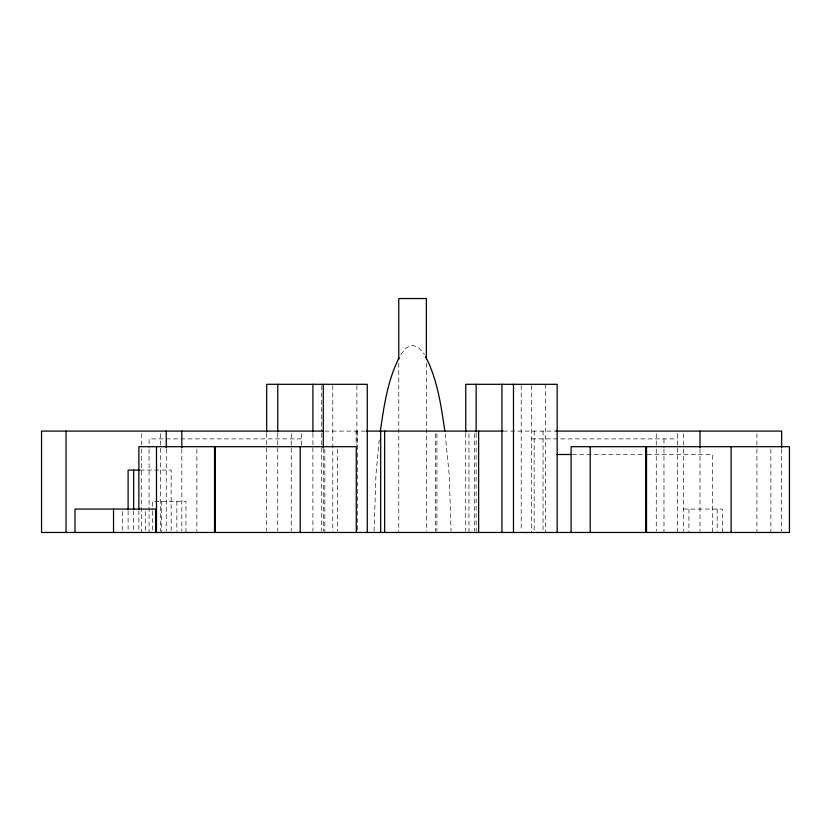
<?xml version="1.0" encoding="UTF-8"?>
<svg xmlns="http://www.w3.org/2000/svg" width="831" height="831" viewBox="0 0 831 831"><rect width="100%" height="100%" fill="white"/><g stroke="black" fill="none" stroke-linecap="round" stroke-linejoin="round"><path stroke-width="0.62" stroke-dasharray="4.16 3.12" d="M374.075 531.196L375.944 474.636L379.206 439.994M400.708 354.473L406.598 347.618L412.55 345.322L418.647 347.618L424.516 354.473M324.848 431.092L365.339 431.092M503.202 431.092L557.154 431.092M301.373 438.893L149.081 438.893L149.081 447.867M531.57 438.893L677.629 438.893M572.403 454.495L647.245 454.495M647.546 454.495L712.333 454.495L712.333 532.474M140.107 470.086L171.155 470.086L171.155 532.474M683.477 509.071L722.388 509.071L722.388 532.474M445.167 433.73L449.218 474.636L451.077 531.196M781.649 449.062L781.649 531.186M770.888 449.249L770.888 532.474M756.937 433.657L756.937 447.774M756.937 449.062L756.937 532.474M717.163 509.071L717.163 531.238M700.003 449.062L700.003 531.186M688.93 509.071L688.93 532.474M683.477 433.657L683.477 447.774M683.477 449.062L683.477 531.238M677.629 433.657L677.629 532.474M663.979 438.893L663.979 447.867M663.979 449.145L663.979 532.474M656.261 433.657L656.261 447.774M656.261 449.062L656.261 531.186M545.603 384.306L545.603 532.474M543.038 431.092L543.038 532.474M534.146 431.092L534.146 532.474M531.57 385.594L531.57 532.474M521.203 385.594L521.203 531.186M476.132 433.263L476.132 531.186M474.491 433.657L474.491 531.186M468.954 433.657L468.954 532.474M465.755 433.263L465.755 531.186M436.909 433.657L436.909 531.186M435.506 433.657L435.506 531.186M426.376 363.157L426.376 531.175M398.776 363.157L398.776 532.474M357.361 431.092L357.361 532.474M356.894 385.594L356.894 446.154M356.115 431.092L356.115 445.208M337.563 449.249L337.563 531.186M332.805 385.594L332.805 532.474M324.848 449.062L324.848 532.474M323.29 448.73L323.29 531.186M321.732 385.594L321.732 431.975M321.732 433.263L321.732 531.186M312.913 433.263L312.913 531.186M301.373 433.657L301.373 445.302M291.245 433.657L291.245 531.186M277.751 433.263L277.751 531.186M266.678 433.263L266.678 531.186M196.885 449.249L196.885 531.186M185.967 532.474L185.967 501.28L152.364 501.28L152.364 510.016M181.833 449.062L181.833 531.186M176.847 501.28L176.847 531.217M166.242 449.062L166.242 531.196M161.713 501.28L161.713 532.474M160.393 433.657L160.393 531.186M152.364 511.262L152.364 532.474M149.081 449.145L149.081 532.474M145.259 511.543L145.259 531.238M141.28 433.657L141.28 447.774M141.28 449.062L141.28 532.474M138.87 510.701L138.87 531.238M133.646 510.826L133.646 531.196M128.109 510.826L128.109 531.196M122.261 511.543L122.261 532.474"/><path stroke-width="1.25" d="M380.318 431.227C383.953 406.307 387.558 380.567 399.025 357.849M323.29 431.092L41.55 431.092L41.55 532.474L789.45 532.474L789.45 446.694L571.105 446.694L571.105 532.474M366.357 431.092L502.942 431.092M556.116 431.092L781.649 431.092L781.649 447.774M557.154 454.495L571.302 454.495M139.546 470.086L128.109 470.086L128.109 509.548M425.628 356.728C437.501 379.725 441.168 405.902 444.855 431.227M731.124 446.694L731.124 532.474M700.003 431.092L700.003 447.774M646.518 446.694L646.518 532.474M645.729 446.694L645.729 532.474M590.207 446.694L590.207 532.474M557.154 532.474L557.154 384.306L465.755 384.306L465.755 431.975M513.485 384.306L513.485 532.474M501.945 384.306L501.945 532.474M478.625 431.092L478.625 532.474M476.132 384.306L476.132 431.975M426.376 359.272L426.376 298.526L398.776 298.526L398.776 359.272M384.66 431.092L384.66 532.474M380.681 431.092L380.681 532.474M367.271 532.474L367.271 384.306L266.678 384.306L266.678 431.975M356.27 532.474L356.27 446.694L138.87 446.694L138.87 509.424M323.29 384.306L323.29 447.774M312.913 384.306L312.913 431.975M300.209 446.694L300.209 532.474M277.751 384.306L277.751 431.975M215.364 446.694L215.364 532.474M214.512 446.694L214.512 532.474M181.833 431.092L181.833 447.774M166.242 431.092L166.242 447.774M156.488 446.694L156.488 532.474M155.709 532.474L155.709 509.071L75.008 509.071L75.008 532.474M133.646 470.086L133.646 509.548M113.525 509.071L113.525 532.474M66.033 431.092L66.033 532.474"/></g></svg>
